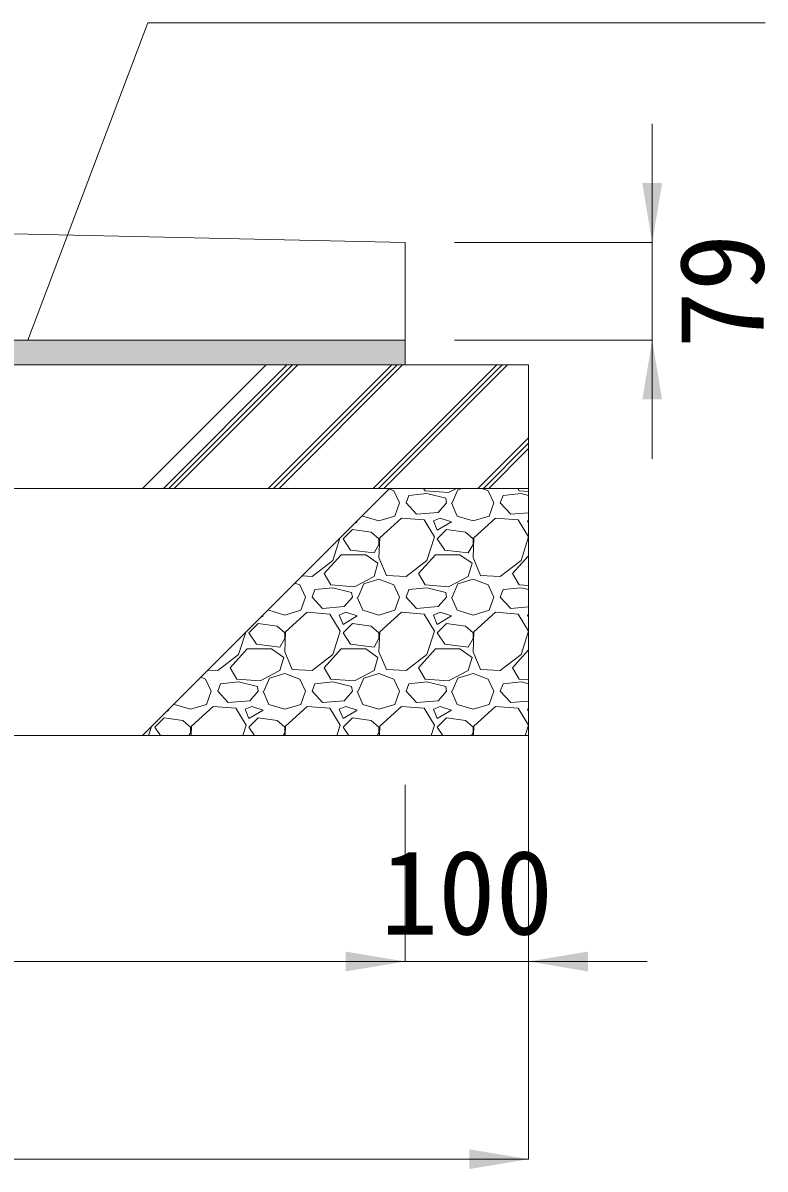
# Model space of a CAD drawing. Units: millimetres at full size, sheet at 1:40. Extents: x 221193 to 264773, y 874627 to 883926.
# Drawn here: x 255484 to 256084, y 877684 to 878612 of the extents above; entities that cross this region are included whole.
import ezdxf
from ezdxf.enums import TextEntityAlignment as Align

# ---------------------------------------------------------------- set-up
doc = ezdxf.new("R2010")
doc.units = ezdxf.units.MM
doc.header["$LTSCALE"] = 40
for name, color, linetype, lineweight in [('0_2', 7, 'Continuous', 15), ('ハッチング', 7, 'Continuous', 5), ('寸法線', 7, 'Continuous', 13), ('引出線', 4, 'Continuous', 9), ('本体', 2, 'Continuous', 20), ('補助線', 8, 'Continuous', 13)]:
    doc.layers.add(name, color=color, linetype=linetype, lineweight=lineweight)
doc.layers.add('ハッチング_モルタル', color=30, linetype='Continuous')
doc.styles.add('ＭＳ ゴシック', font='')
doc.styles.get('ＭＳ ゴシック').set_extended_font_data('MS Gothic')

# ---------------------------------------------------------------- blocks, each defined once
blk = doc.blocks.new('filled_arrow')
at = {"color": 0, "linetype": 'Continuous', "lineweight": -2}
blk.add_solid([(7.5, 1.25), (0, 0), (7.5, -1.25)], dxfattribs=at)

msp = doc.modelspace()

# ---------------------------------------------------------------- hatches: boundary and pattern name
at = {"layer": 'ハッチング'}
h = msp.add_hatch(dxfattribs=at)
h.set_pattern_fill('USER', color=256, style=0, pattern_type=2)
h.set_pattern_definition([(45, (149625.04, 887662.85), (-42.42641, 42.42641), []), (45, (149629.39, 887662.85), (-42.42641, 42.42641), []), (45, (149633.74, 887662.85), (-42.42641, 42.42641), [])])
h.paths.add_polyline_path([(255892.83, 878235.28), (255892.83, 878335.28), (255679.2, 878335.28), (255580.33, 878235.28)])
at = {"layer": 'ハッチング_モルタル'}
msp.add_hatch(color=256, dxfattribs=at).paths.add_polyline_path([(254642.83, 878355.28), (254642.83, 878335.28), (255792.83, 878335.28), (255792.83, 878355.28)])

# ---------------------------------------------------------------- linework, layer by layer
at = {"layer": '0_2', "lineweight": 13}
for p, q in [((255792.83, 878355.28), (255792.83, 878335.28)), ((255892.83, 878335.28), (255892.83, 877935.65)), ((254855.33, 878035.28), (255580.33, 878035.28))]:
    msp.add_line(p, q, dxfattribs=at)
at = {"layer": '0_2'}
for p, q in [((254542.83, 878335.28), (255892.83, 878335.28)), ((254542.83, 878235.28), (255892.83, 878235.28)), ((255892.83, 878035.28), (254542.83, 878035.28))]:
    msp.add_line(p, q, dxfattribs=at)
at = {"layer": 'ハッチング'}
for p, q in [((255779.9, 878234.84), (255783.83, 878233.36)), ((255783.83, 878233.36), (255788.4, 878223.46)), ((255810.5, 878231.08), (255796.02, 878229.55)), ((255808.98, 878233.36), (255807.86, 878235.28)), ((255828.03, 878231.84), (255808.98, 878233.36)), ((255825.74, 878227.27), (255810.5, 878231.08)), ((255834.58, 878235.28), (255828.03, 878231.84)), ((255831.07, 878223.46), (255835.65, 878234.13)), ((255835.65, 878234.13), (255839.32, 878235.28)), ((255854.93, 878235.28), (255860.03, 878233.36)), ((255860.03, 878233.36), (255864.6, 878223.46)), ((255886.7, 878231.08), (255872.22, 878229.55)), ((255885.18, 878233.36), (255884.06, 878235.28)), ((255892.83, 878232.75), (255885.18, 878233.36)), ((255892.83, 878229.55), (255886.7, 878231.08)), ((255784.59, 878212.79), (255788.4, 878223.46)), ((255793.74, 878223.46), (255796.02, 878229.55)), ((255802.12, 878214.31), (255793.74, 878223.46)), ((255826.5, 878223.46), (255819.64, 878215.84)), ((255826.5, 878223.46), (255825.74, 878227.27)), ((255830.31, 878223.46), (255834.88, 878212.79)), ((255860.79, 878212.79), (255864.6, 878223.46)), ((255869.94, 878223.46), (255872.22, 878229.55)), ((255878.32, 878214.31), (255869.94, 878223.46)), ((255758.43, 878213.37), (255758.68, 878212.79)), ((255758.68, 878212.79), (255771.64, 878208.98)), ((255771.64, 878208.98), (255784.59, 878212.79)), ((255819.64, 878215.84), (255802.12, 878214.32)), ((255834.88, 878212.79), (255847.84, 878208.98)), ((255847.84, 878208.98), (255860.79, 878212.79)), ((255892.83, 878215.58), (255878.32, 878214.32)), ((255752.03, 878206.97), (255754.11, 878208.22)), ((255754.11, 878208.22), (255753.49, 878208.43)), ((255789.93, 878211.27), (255772.4, 878195.27)), ((255808.21, 878209.74), (255789.93, 878211.27)), ((255816.6, 878196.03), (255808.21, 878209.74)), ((255821.17, 878211.27), (255815.83, 878208.98)), ((255815.83, 878208.98), (255818.88, 878201.36)), ((255818.88, 878201.36), (255830.31, 878208.22)), ((255830.31, 878208.22), (255821.17, 878211.27)), ((255866.13, 878211.27), (255848.6, 878195.27)), ((255884.41, 878209.74), (255866.13, 878211.27)), ((255892.8, 878196.03), (255884.41, 878209.74)), ((255892.83, 878209.32), (255892.03, 878208.98)), ((255892.03, 878208.98), (255892.83, 878206.98)), ((255734.3, 878176.98), (255740.07, 878195.01)), ((255750.3, 878202.12), (255742.68, 878194.5)), ((255742.68, 878194.5), (255748.78, 878185.36)), ((255765.54, 878199.84), (255750.3, 878202.12)), ((255771.64, 878194.5), (255765.54, 878199.84)), ((255772.4, 878195.26), (255771.64, 878179.26)), ((255771.64, 878189.93), (255771.64, 878194.5)), ((255810.5, 878176.98), (255816.6, 878196.03)), ((255826.5, 878202.12), (255818.88, 878194.5)), ((255818.88, 878194.5), (255824.98, 878185.36)), ((255841.74, 878199.84), (255826.5, 878202.12)), ((255847.84, 878194.5), (255841.74, 878199.84)), ((255848.6, 878195.26), (255847.84, 878179.26)), ((255847.84, 878189.93), (255847.84, 878194.5)), ((255886.7, 878176.98), (255892.8, 878196.03)), ((255748.78, 878185.36), (255767.83, 878183.07)), ((255767.83, 878183.07), (255771.64, 878189.93)), ((255824.98, 878185.36), (255844.03, 878183.07)), ((255844.03, 878183.07), (255847.84, 878189.93)), ((255717.54, 878164.02), (255734.3, 878176.98)), ((255727.44, 878166.31), (255741.16, 878181.55)), ((255741.16, 878181.55), (255760.97, 878181.55)), ((255760.97, 878181.55), (255770.88, 878174.69)), ((255771.64, 878179.26), (255777.73, 878164.78)), ((255793.74, 878164.02), (255810.5, 878176.98)), ((255803.64, 878166.31), (255817.36, 878181.55)), ((255817.36, 878181.55), (255837.17, 878181.55)), ((255837.17, 878181.55), (255847.08, 878174.69)), ((255847.84, 878179.26), (255853.93, 878164.78)), ((255869.94, 878164.02), (255886.7, 878176.98)), ((255879.84, 878166.31), (255892.83, 878180.75)), ((255732.78, 878157.16), (255727.44, 878166.31)), ((255770.88, 878174.69), (255767.83, 878164.02)), ((255808.98, 878157.16), (255803.64, 878166.31)), ((255847.08, 878174.69), (255844.03, 878164.02)), ((255885.18, 878157.16), (255879.84, 878166.31)), ((255703.7, 878158.64), (255707.63, 878157.16)), ((255707.63, 878157.16), (255712.2, 878147.26)), ((255709.47, 878164.41), (255717.54, 878164.02)), ((255751.83, 878155.64), (255732.78, 878157.16)), ((255767.83, 878164.02), (255751.83, 878155.64)), ((255754.87, 878147.26), (255759.45, 878157.93)), ((255759.45, 878157.93), (255771.64, 878161.74)), ((255771.64, 878161.74), (255783.83, 878157.16)), ((255777.73, 878164.78), (255793.74, 878164.02)), ((255783.83, 878157.16), (255788.4, 878147.26)), ((255828.03, 878155.64), (255808.98, 878157.16)), ((255844.03, 878164.02), (255828.03, 878155.64)), ((255831.07, 878147.26), (255835.65, 878157.93)), ((255835.65, 878157.93), (255847.84, 878161.74)), ((255847.84, 878161.74), (255860.03, 878157.16)), ((255853.93, 878164.78), (255869.94, 878164.02)), ((255860.03, 878157.16), (255864.6, 878147.26)), ((255892.83, 878156.55), (255885.18, 878157.16)), ((255708.39, 878136.59), (255712.2, 878147.26)), ((255717.54, 878147.26), (255719.82, 878153.35)), ((255725.92, 878138.11), (255717.54, 878147.26)), ((255734.3, 878154.88), (255719.82, 878153.35)), ((255749.54, 878151.07), (255734.3, 878154.88)), ((255750.3, 878147.26), (255743.44, 878139.64)), ((255750.3, 878147.26), (255749.54, 878151.07)), ((255754.11, 878147.26), (255758.68, 878136.59)), ((255784.59, 878136.59), (255788.4, 878147.26)), ((255793.74, 878147.26), (255796.02, 878153.35)), ((255802.12, 878138.11), (255793.74, 878147.26)), ((255810.5, 878154.88), (255796.02, 878153.35)), ((255825.74, 878151.07), (255810.5, 878154.88)), ((255826.5, 878147.26), (255819.64, 878139.64)), ((255826.5, 878147.26), (255825.74, 878151.07)), ((255830.31, 878147.26), (255834.88, 878136.59)), ((255860.79, 878136.59), (255864.6, 878147.26)), ((255869.94, 878147.26), (255872.22, 878153.35)), ((255878.32, 878138.11), (255869.94, 878147.26)), ((255886.7, 878154.88), (255872.22, 878153.35)), ((255892.83, 878153.35), (255886.7, 878154.88)), ((255743.44, 878139.64), (255725.92, 878138.12)), ((255819.64, 878139.64), (255802.12, 878138.12)), ((255892.83, 878139.38), (255878.32, 878138.12)), ((255675.83, 878130.77), (255677.91, 878132.02)), ((255677.91, 878132.02), (255677.29, 878132.23)), ((255682.23, 878137.17), (255682.48, 878136.59)), ((255682.48, 878136.59), (255695.44, 878132.78)), ((255695.44, 878132.78), (255708.39, 878136.59)), ((255713.73, 878135.07), (255696.2, 878119.07)), ((255732.01, 878133.54), (255713.73, 878135.07)), ((255740.4, 878119.83), (255732.01, 878133.54)), ((255744.97, 878135.07), (255739.63, 878132.78)), ((255739.63, 878132.78), (255742.68, 878125.16)), ((255742.68, 878125.16), (255754.11, 878132.02)), ((255754.11, 878132.02), (255744.97, 878135.07)), ((255758.68, 878136.59), (255771.64, 878132.78)), ((255771.64, 878132.78), (255784.59, 878136.59)), ((255789.93, 878135.07), (255772.4, 878119.07)), ((255808.21, 878133.54), (255789.93, 878135.07)), ((255816.6, 878119.83), (255808.21, 878133.54)), ((255821.17, 878135.07), (255815.83, 878132.78)), ((255815.83, 878132.78), (255818.88, 878125.16)), ((255818.88, 878125.16), (255830.31, 878132.02)), ((255830.31, 878132.02), (255821.17, 878135.07)), ((255834.88, 878136.59), (255847.84, 878132.78)), ((255847.84, 878132.78), (255860.79, 878136.59)), ((255866.13, 878135.07), (255848.6, 878119.07)), ((255884.41, 878133.54), (255866.13, 878135.07)), ((255892.8, 878119.83), (255884.41, 878133.54)), ((255892.83, 878133.12), (255892.03, 878132.78)), ((255892.03, 878132.78), (255892.83, 878130.78)), ((255674.1, 878125.92), (255666.48, 878118.3)), ((255689.34, 878123.64), (255674.1, 878125.92)), ((255695.44, 878118.3), (255689.34, 878123.64)), ((255734.3, 878100.78), (255740.4, 878119.83)), ((255750.3, 878125.92), (255742.68, 878118.3)), ((255765.54, 878123.64), (255750.3, 878125.92)), ((255771.64, 878118.3), (255765.54, 878123.64)), ((255810.5, 878100.78), (255816.6, 878119.83)), ((255826.5, 878125.92), (255818.88, 878118.3)), ((255841.74, 878123.64), (255826.5, 878125.92)), ((255847.84, 878118.3), (255841.74, 878123.64)), ((255886.7, 878100.78), (255892.8, 878119.83)), ((255658.1, 878100.78), (255663.87, 878118.81)), ((255666.48, 878118.3), (255672.58, 878109.16)), ((255691.63, 878106.87), (255695.44, 878113.73)), ((255696.2, 878119.06), (255695.44, 878103.06)), ((255695.44, 878113.73), (255695.44, 878118.3)), ((255742.68, 878118.3), (255748.78, 878109.16)), ((255767.83, 878106.87), (255771.64, 878113.73)), ((255772.4, 878119.06), (255771.64, 878103.06)), ((255771.64, 878113.73), (255771.64, 878118.3)), ((255818.88, 878118.3), (255824.98, 878109.16)), ((255844.03, 878106.87), (255847.84, 878113.73)), ((255848.6, 878119.06), (255847.84, 878103.06)), ((255847.84, 878113.73), (255847.84, 878118.3)), ((255641.34, 878087.82), (255658.1, 878100.78)), ((255651.24, 878090.11), (255664.96, 878105.35)), ((255664.96, 878105.35), (255684.77, 878105.35)), ((255672.58, 878109.16), (255691.63, 878106.87)), ((255684.77, 878105.35), (255694.68, 878098.49)), ((255695.44, 878103.06), (255701.53, 878088.58)), ((255717.54, 878087.82), (255734.3, 878100.78)), ((255727.44, 878090.11), (255741.16, 878105.35)), ((255741.16, 878105.35), (255760.97, 878105.35)), ((255748.78, 878109.16), (255767.83, 878106.87)), ((255760.97, 878105.35), (255770.88, 878098.49)), ((255771.64, 878103.06), (255777.73, 878088.58)), ((255793.74, 878087.82), (255810.5, 878100.78)), ((255803.64, 878090.11), (255817.36, 878105.35)), ((255817.36, 878105.35), (255837.17, 878105.35)), ((255824.98, 878109.16), (255844.03, 878106.87)), ((255837.17, 878105.35), (255847.08, 878098.49)), ((255847.84, 878103.06), (255853.93, 878088.58)), ((255869.94, 878087.82), (255886.7, 878100.78)), ((255879.84, 878090.11), (255892.83, 878104.55)), ((255694.68, 878098.49), (255691.63, 878087.82)), ((255770.88, 878098.49), (255767.83, 878087.82)), ((255847.08, 878098.49), (255844.03, 878087.82)), ((255627.5, 878082.44), (255631.43, 878080.96)), ((255633.27, 878088.21), (255641.34, 878087.82)), ((255656.58, 878080.96), (255651.24, 878090.11)), ((255691.63, 878087.82), (255675.63, 878079.44)), ((255683.25, 878081.73), (255695.44, 878085.54)), ((255695.44, 878085.54), (255707.63, 878080.96)), ((255701.53, 878088.58), (255717.54, 878087.82)), ((255732.78, 878080.96), (255727.44, 878090.11)), ((255767.83, 878087.82), (255751.83, 878079.44)), ((255759.45, 878081.73), (255771.64, 878085.54)), ((255771.64, 878085.54), (255783.83, 878080.96)), ((255777.73, 878088.58), (255793.74, 878087.82)), ((255808.98, 878080.96), (255803.64, 878090.11)), ((255844.03, 878087.82), (255828.03, 878079.44)), ((255835.65, 878081.73), (255847.84, 878085.54)), ((255847.84, 878085.54), (255860.03, 878080.96)), ((255853.93, 878088.58), (255869.94, 878087.82)), ((255885.18, 878080.96), (255879.84, 878090.11)), ((255631.43, 878080.96), (255636, 878071.06)), ((255641.34, 878071.06), (255643.62, 878077.15)), ((255658.1, 878078.68), (255643.62, 878077.15)), ((255675.63, 878079.44), (255656.58, 878080.96)), ((255673.34, 878074.87), (255658.1, 878078.68)), ((255674.1, 878071.06), (255673.34, 878074.87)), ((255678.67, 878071.06), (255683.25, 878081.73)), ((255707.63, 878080.96), (255712.2, 878071.06)), ((255717.54, 878071.06), (255719.82, 878077.15)), ((255734.3, 878078.68), (255719.82, 878077.15)), ((255751.83, 878079.44), (255732.78, 878080.96)), ((255749.54, 878074.87), (255734.3, 878078.68)), ((255750.3, 878071.06), (255749.54, 878074.87)), ((255754.87, 878071.06), (255759.45, 878081.73)), ((255783.83, 878080.96), (255788.4, 878071.06)), ((255793.74, 878071.06), (255796.02, 878077.15)), ((255810.5, 878078.68), (255796.02, 878077.15)), ((255828.03, 878079.44), (255808.98, 878080.96)), ((255825.74, 878074.87), (255810.5, 878078.68)), ((255826.5, 878071.06), (255825.74, 878074.87)), ((255831.07, 878071.06), (255835.65, 878081.73)), ((255860.03, 878080.96), (255864.6, 878071.06)), ((255869.94, 878071.06), (255872.22, 878077.15)), ((255886.7, 878078.68), (255872.22, 878077.15)), ((255892.83, 878080.35), (255885.18, 878080.96)), ((255892.83, 878077.15), (255886.7, 878078.68)), ((255632.19, 878060.39), (255636, 878071.06)), ((255649.72, 878061.91), (255641.34, 878071.06)), ((255674.1, 878071.06), (255667.24, 878063.44)), ((255677.91, 878071.06), (255682.48, 878060.39)), ((255708.39, 878060.39), (255712.2, 878071.06)), ((255725.92, 878061.91), (255717.54, 878071.06)), ((255750.3, 878071.06), (255743.44, 878063.44)), ((255754.11, 878071.06), (255758.68, 878060.39)), ((255784.59, 878060.39), (255788.4, 878071.06)), ((255802.12, 878061.91), (255793.74, 878071.06)), ((255826.5, 878071.06), (255819.64, 878063.44)), ((255830.31, 878071.06), (255834.88, 878060.39)), ((255860.79, 878060.39), (255864.6, 878071.06)), ((255878.32, 878061.91), (255869.94, 878071.06)), ((255599.63, 878054.57), (255601.71, 878055.82)), ((255601.71, 878055.82), (255601.09, 878056.03)), ((255606.03, 878060.97), (255606.28, 878060.39)), ((255606.28, 878060.39), (255619.24, 878056.58)), ((255619.24, 878056.58), (255632.19, 878060.39)), ((255637.53, 878058.87), (255620, 878042.87)), ((255655.81, 878057.34), (255637.53, 878058.87)), ((255667.24, 878063.44), (255649.72, 878061.92)), ((255664.2, 878043.63), (255655.81, 878057.34)), ((255668.77, 878058.87), (255663.43, 878056.58)), ((255663.43, 878056.58), (255666.48, 878048.96)), ((255666.48, 878048.96), (255677.91, 878055.82)), ((255677.91, 878055.82), (255668.77, 878058.87)), ((255682.48, 878060.39), (255695.44, 878056.58)), ((255695.44, 878056.58), (255708.39, 878060.39)), ((255713.73, 878058.87), (255696.2, 878042.87)), ((255732.01, 878057.34), (255713.73, 878058.87)), ((255743.44, 878063.44), (255725.92, 878061.92)), ((255740.4, 878043.63), (255732.01, 878057.34)), ((255744.97, 878058.87), (255739.63, 878056.58)), ((255739.63, 878056.58), (255742.68, 878048.96)), ((255742.68, 878048.96), (255754.11, 878055.82)), ((255754.11, 878055.82), (255744.97, 878058.87)), ((255758.68, 878060.39), (255771.64, 878056.58)), ((255771.64, 878056.58), (255784.59, 878060.39)), ((255789.93, 878058.87), (255772.4, 878042.87)), ((255808.21, 878057.34), (255789.93, 878058.87)), ((255819.64, 878063.44), (255802.12, 878061.92)), ((255816.6, 878043.63), (255808.21, 878057.34)), ((255821.17, 878058.87), (255815.83, 878056.58)), ((255815.83, 878056.58), (255818.88, 878048.96)), ((255818.88, 878048.96), (255830.31, 878055.82)), ((255830.31, 878055.82), (255821.17, 878058.87)), ((255834.88, 878060.39), (255847.84, 878056.58)), ((255847.84, 878056.58), (255860.79, 878060.39)), ((255866.13, 878058.87), (255848.6, 878042.87)), ((255884.41, 878057.34), (255866.13, 878058.87)), ((255892.83, 878063.18), (255878.32, 878061.92)), ((255892.8, 878043.63), (255884.41, 878057.34)), ((255892.83, 878056.92), (255892.03, 878056.58)), ((255892.03, 878056.58), (255892.83, 878054.58)), ((255597.9, 878049.72), (255590.28, 878042.1)), ((255613.14, 878047.44), (255597.9, 878049.72)), ((255619.24, 878042.1), (255613.14, 878047.44)), ((255674.1, 878049.72), (255666.48, 878042.1)), ((255689.34, 878047.44), (255674.1, 878049.72)), ((255695.44, 878042.1), (255689.34, 878047.44)), ((255750.3, 878049.72), (255742.68, 878042.1)), ((255765.54, 878047.44), (255750.3, 878049.72)), ((255771.64, 878042.1), (255765.54, 878047.44)), ((255826.5, 878049.72), (255818.88, 878042.1)), ((255841.74, 878047.44), (255826.5, 878049.72)), ((255847.84, 878042.1), (255841.74, 878047.44)), ((255585.32, 878035.28), (255587.67, 878042.61)), ((255590.28, 878042.1), (255594.83, 878035.28)), ((255617.98, 878035.28), (255619.24, 878037.53)), ((255619.24, 878037.53), (255619.24, 878042.1)), ((255620, 878042.86), (255619.64, 878035.28)), ((255661.52, 878035.28), (255664.2, 878043.63)), ((255666.48, 878042.1), (255671.03, 878035.28)), ((255694.18, 878035.28), (255695.44, 878037.53)), ((255695.44, 878037.53), (255695.44, 878042.1)), ((255696.2, 878042.86), (255695.84, 878035.28)), ((255737.72, 878035.28), (255740.4, 878043.63)), ((255742.68, 878042.1), (255747.23, 878035.28)), ((255770.38, 878035.28), (255771.64, 878037.53)), ((255771.64, 878037.53), (255771.64, 878042.1)), ((255772.4, 878042.86), (255772.04, 878035.28)), ((255813.92, 878035.28), (255816.6, 878043.63)), ((255818.88, 878042.1), (255823.43, 878035.28)), ((255846.58, 878035.28), (255847.84, 878037.53)), ((255847.84, 878037.53), (255847.84, 878042.1)), ((255848.6, 878042.86), (255848.24, 878035.28)), ((255890.12, 878035.28), (255892.8, 878043.63))]:
    msp.add_line(p, q, dxfattribs=at)
at = {"layer": '寸法線'}
for p, q in [((255992.83, 878530.28), (255992.83, 878259.28)), ((255832.83, 878434.28), (255992.83, 878434.28)), ((255832.83, 878355.28), (255992.83, 878355.28)), ((255792.83, 877995.28), (255792.83, 877852.44)), ((255792.83, 877995.28), (255792.83, 877852.44)), ((255892.83, 877995.28), (255892.83, 877852.44)), ((255892.83, 877995.28), (255892.83, 877692.45)), ((254642.83, 877852.44), (255792.83, 877852.44)), ((255696.83, 877852.44), (255988.83, 877852.44)), ((254542.83, 877692.45), (255892.83, 877692.45))]:
    msp.add_line(p, q, dxfattribs=at)
at = {"layer": '引出線'}
msp.add_lwpolyline([(255487.59, 878355.28), (255584.77, 878611.92), (256084.18, 878611.92)], dxfattribs=at)
at = {"layer": '本体'}
for p, q in [((255792.84, 878434.28), (254842.83, 878455.28)), ((255792.83, 878434.28), (255792.83, 878355.28)), ((255792.83, 878355.28), (254642.83, 878355.28))]:
    msp.add_line(p, q, dxfattribs=at)
at = {"layer": '補助線'}
for p, q in [((255580.33, 878235.28), (255680.34, 878335.28)), ((255580.33, 878035.28), (255780.34, 878235.28))]:
    msp.add_line(p, q, dxfattribs=at)

# ---------------------------------------------------------------- block references
at = {"layer": '寸法線', "xscale": 6.4, "yscale": 6.4}
for p, rotation in [((255992.83, 878434.28), 90), ((255992.83, 878355.28), 270), ((255792.83, 877852.44), 180), ((255792.83, 877852.44), 180), ((255892.83, 877692.45), 180)]:
    msp.add_blockref('filled_arrow', p, dxfattribs=dict(at, rotation=rotation))
msp.add_blockref('filled_arrow', (255892.83, 877852.44), dxfattribs=at)
at = {"layer": '引出線', "xscale": 0.16, "yscale": 0.16, "rotation": 69.3}
msp.add_blockref('filled_arrow', (255487.59, 878355.28), dxfattribs=at)

# ---------------------------------------------------------------- texts
at = {"layer": '寸法線', "style": 'ＭＳ ゴシック'}
msp.add_text('79', height=68.36, rotation=90, dxfattribs=at).set_placement((256048.83, 878394.78), align=Align.MIDDLE_CENTER)
msp.add_text('100', height=68.36, dxfattribs=at).set_placement((255842.83, 877908.44), align=Align.MIDDLE_CENTER)

doc.saveas('drawing.dxf')
